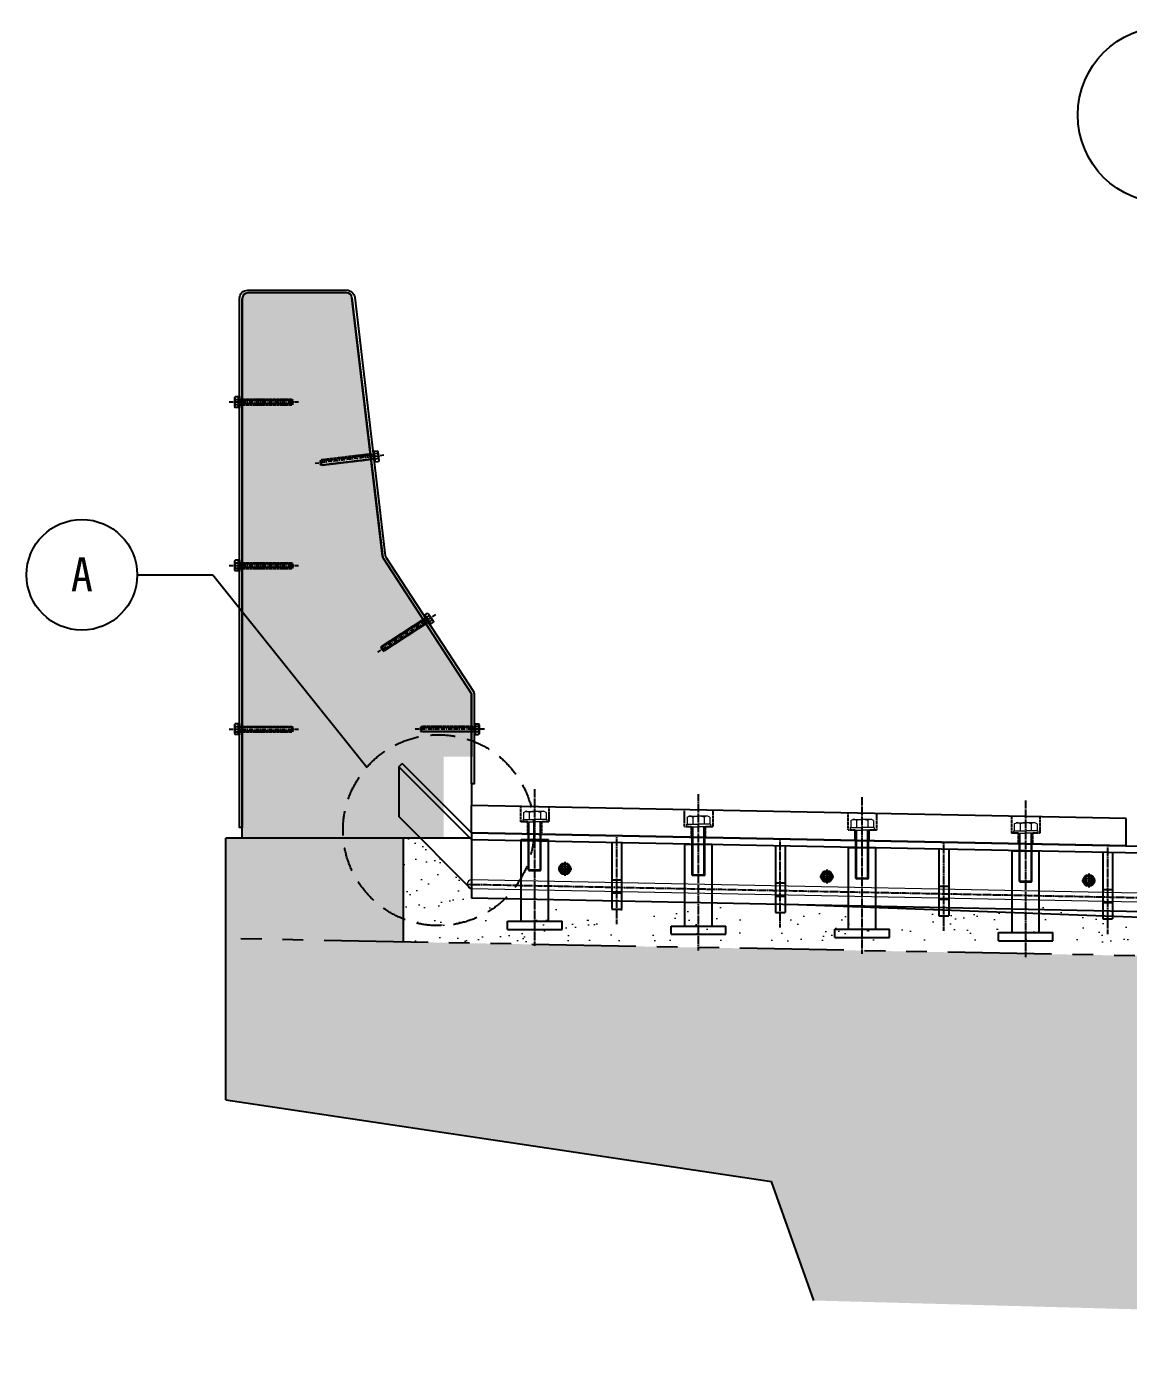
# Model space of a CAD drawing. Header units: inches. Extents: x 1408883 to 1428975, y -49105 to -40709.
# Drawn here: x 1408883 to 1410565, y -44675 to -42647 of the extents above; entities that cross this region are included whole.
import ezdxf
from ezdxf.enums import TextEntityAlignment as Align

# ---------------------------------------------------------------- set-up
doc = ezdxf.new("R2010")
doc.units = ezdxf.units.IN
doc.header["$LTSCALE"] = 5
doc.header["$MEASUREMENT"] = 0
for name, pattern in [('CENTER', [2, 1.25, -0.25, 0.25, -0.25]), ('CXB001', [3.1, 1.25, -0.2, 0.2, -0.2, 1.25]), ('DASHDOTX2', [2, 1, -0.5, 0, -0.5]), ('HIDDEN', [0.375, 0.25, -0.125]), ('PHANTOM', [63.5, 31.75, -6.35, 6.35, -6.35, 6.35, -6.35])]:
    doc.linetypes.add(name, pattern=pattern)
doc.layers.get('0').update_dxf_attribs({"linetype": 'CONTINUOUS'})
for name, color, linetype, lineweight in [('A-MKXS-MAK2', 3, 'DASHDOTX2', 25), ('A-MKXS-TEXT2', 7, 'CONTINUOUS', 25), ('A-XXXX-SYMB', 7, 'CONTINUOUS', 25), ('BOLT', 252, 'CONTINUOUS', 5)]:
    doc.layers.add(name, color=color, linetype=linetype, lineweight=lineweight)
for name, color, linetype in [('A-XXXX-SOLD', 252, 'CONTINUOUS'), ('CSB-05-02-01-S03-CS-CONC', 4, 'CONTINUOUS'), ('CSB-05-02-01-S03-CX-CENT', 1, 'CXB001'), ('CSB-05-02-01-S03-CX-MIS3', 3, 'CONTINUOUS'), ('HEACH', 4, 'CONTINUOUS'), ('일점쇄선', 1, 'CENTER')]:
    doc.layers.add(name, color=color, linetype=linetype)
doc.styles.add('돋움체', font='')
doc.styles.get('돋움체').set_extended_font_data('DotumChe')

# ---------------------------------------------------------------- blocks, each defined once
blk = doc.blocks.new('adsfafd')
at = {"color": 0, "ltscale": 2}
for p, q in [((-9297, 31597), (-9247, 31597)), ((-9297, 31447), (-9297, 31597)), ((-9247, 31447), (-9247, 31597)), ((-9322, 31432), (-9322, 31447)), ((-9322, 31447), (-9222, 31447)), ((-9222, 31432), (-9222, 31447)), ((-9322, 31432), (-9222, 31432))]:
    blk.add_line(p, q, dxfattribs=at)

msp = doc.modelspace()

# ---------------------------------------------------------------- hatches: boundary and pattern name
at = {"layer": 'A-XXXX-SOLD'}
msp.add_hatch(color=256, dxfattribs=at).paths.add_polyline_path([(1409212, -43871.1), (1409212, -43887.8), (1409519.7, -43887.8), (1409519.7, -43879.5), (1409519.7, -43762.8), (1409562, -43762.8), (1409562, -43725.3), (1409485.8, -43725.3), (1409484.5, -43724.1), (1409484.5, -43718.2), (1409485.8, -43717), (1409562, -43717), (1409562, -43668.2, 0.145099), (1409561.4, -43665.9), (1409492.7, -43560.2), (1409428.7, -43601.8), (1409427, -43601.4), (1409423.8, -43596.5), (1409424.2, -43594.8), (1409488.1, -43553.3), (1409427.7, -43460.3), (1409426.6, -43458.6), (1409408.9, -43309.1), (1409333.2, -43318.1), (1409331.8, -43317), (1409331.1, -43311.2), (1409332.2, -43309.8), (1409407.9, -43300.8), (1409379.6, -43061.8, 0.380058), (1409371.3, -43054.5), (1409220.4, -43054.5, 0.414214), (1409212, -43062.8)])
h = msp.add_hatch(color=256, dxfattribs=at)
h.dxf.hatch_style = 1
h.paths.add_polyline_path([(1413939.9, -44367), (1413939.9, -44176.8), (1412375.5, -44101.4), (1409457.5, -44046.1), (1409457.5, -44010.8, -0.283486), (1409366.5, -43887.8), (1409187, -43887.8), (1409187, -44287.2), (1410020.4, -44412.2), (1410084.8, -44594), (1413041.8, -44674.9), (1413106.6, -44492)])
h.paths.add_polyline_path([(1409457.5, -43887.8), (1409366.5, -43887.8, 0.283486), (1409457.5, -44010.8)])
h.paths.add_polyline_path([(1413939.9, -43977.2), (1413669.4, -43971.4), (1413669.4, -44125.9), (1412421.9, -44102.2), (1412421.9, -44103.6), (1413939.9, -44176.8)], flags=17)
at = {"layer": 'BOLT'}
h = msp.add_hatch(dxfattribs=at)
h.set_pattern_fill('AR-SAND', color=1, scale=24.948364)
h.set_pattern_definition([(37.5, (1444286.733, -139465.316), (-1.571581, 48.0711), [0, -37.921513, 0, -42.412218, 0, -40.541091]), (7.5, (1444286.733, -139465.316), (44.153033, 70.407926), [0, -20.457658, 0, -34.179258, 0, -13.097891]), (327.5, (1444256.047, -139465.316), (77.692743, 0.141184), [0, -12.474182, 0, -44.907054, 0, -58.628654]), (317.5, (1444256.05, -139465.316), (74.99794, 21.89657), [0, -6.237091, 0, -29.439069, 0, -33.680291])])
h.paths.add_polyline_path([(1409812.9, -44027), (1409771.2, -44027), (1409771.2, -44014.5), (1409792, -44014.5), (1409792, -43992.8), (1409719.5, -43992.8), (1409719.5, -43999.5, -1), (1409706.2, -43999.5), (1409706.2, -43992.8), (1409633.7, -43992.8), (1409633.7, -44014.5), (1409654.5, -44014.5), (1409654.5, -44027), (1409612.9, -44027), (1409612.9, -44046.1), (1409812.9, -44046.1)])
h.paths.add_polyline_path([(1409971.2, -44014.5), (1409992, -44014.5), (1409992, -43992.8), (1409919.5, -43992.8), (1409919.5, -43999.5, -1), (1409906.2, -43999.5), (1409906.2, -43992.8), (1409833.7, -43992.8), (1409833.7, -44014.5), (1409854.5, -44014.5), (1409854.5, -44027), (1409812.9, -44027), (1409812.9, -44046.1), (1410012.9, -44046.1), (1410012.9, -44027), (1409971.2, -44027)])
h.paths.add_polyline_path([(1410171.2, -44014.5), (1410192, -44014.5), (1410192, -43992.8), (1410119.5, -43992.8), (1410119.5, -43999.5, -1), (1410106.2, -43999.5), (1410106.2, -43992.8), (1410033.7, -43992.8), (1410033.7, -44014.5), (1410054.5, -44014.5), (1410054.5, -44027), (1410012.9, -44027), (1410012.9, -44046.1), (1410212.9, -44046.1), (1410212.9, -44027), (1410171.2, -44027)])
h.paths.add_polyline_path([(1410371.2, -44014.5), (1410392, -44014.5), (1410392, -43992.8), (1410319.5, -43992.8), (1410319.5, -43999.5, -1), (1410306.2, -43999.5), (1410306.2, -43992.8), (1410233.7, -43992.8), (1410233.7, -44014.5), (1410254.5, -44014.5), (1410254.5, -44027), (1410212.9, -44027), (1410212.9, -44046.1), (1410412.9, -44046.1), (1410412.9, -44027), (1410371.2, -44027)])
h.paths.add_polyline_path([(1410612.9, -44027), (1410571.2, -44027), (1410571.2, -44014.5), (1410592, -44014.5), (1410592, -43992.8), (1410519.5, -43992.8), (1410519.5, -43999.5, -1), (1410506.2, -43999.5), (1410506.2, -43992.8), (1410433.7, -43992.8), (1410433.7, -44014.5), (1410454.5, -44014.5), (1410454.5, -44027), (1410412.9, -44027), (1410412.9, -44046.1), (1410612.9, -44046.1)])
h.paths.add_polyline_path([(1410771.2, -44014.5), (1410792, -44014.5), (1410792, -43992.8), (1410719.5, -43992.8), (1410719.5, -43999.5, -1), (1410706.2, -43999.5), (1410706.2, -43992.8), (1410633.7, -43992.8), (1410633.7, -44014.5), (1410654.5, -44014.5), (1410654.5, -44027), (1410612.9, -44027), (1410612.9, -44046.1), (1410812.9, -44046.1), (1410812.9, -44027), (1410771.2, -44027)])
h.paths.add_polyline_path([(1410971.2, -44014.5), (1410992, -44014.5), (1410992, -43992.8), (1410919.5, -43992.8), (1410919.5, -43999.5, -1), (1410906.2, -43999.5), (1410906.2, -43992.8), (1410833.7, -43992.8), (1410833.7, -44014.5), (1410854.5, -44014.5), (1410854.5, -44027), (1410812.9, -44027), (1410812.9, -44046.1), (1411012.9, -44046.1), (1411012.9, -44027), (1410971.2, -44027)])
h.paths.add_polyline_path([(1411171.2, -44014.5), (1411192, -44014.5), (1411192, -43992.8), (1411119.5, -43992.8), (1411119.5, -43999.5, -1), (1411106.2, -43999.5), (1411106.2, -43992.8), (1411033.7, -43992.8), (1411033.7, -44014.5), (1411054.5, -44014.5), (1411054.5, -44027), (1411012.9, -44027), (1411012.9, -44046.1), (1411212.9, -44046.1), (1411212.9, -44027), (1411171.2, -44027)])
edge = h.paths.add_edge_path()
edge.add_line((1409562, -43965.8), (1409484.1, -43887.8))
edge.add_line((1409484.1, -43887.8), (1409457.5, -43887.8))
edge.add_line((1409457.5, -43887.8), (1409457.5, -44046.1))
edge.add_line((1409457.5, -44046.1), (1409612.9, -44046.1))
edge.add_line((1409612.9, -44046.1), (1409612.9, -44027))
edge.add_line((1409612.9, -44027), (1409571.2, -44027))
edge.add_line((1409571.2, -44027), (1409571.2, -44014.5))
edge.add_line((1409571.2, -44014.5), (1409592, -44014.5))
edge.add_line((1409592, -44014.5), (1409592, -43992.8))
edge.add_line((1409592, -43992.8), (1409562, -43992.8))
edge.add_arc((1409562, -43986.1), 6.67, 90, 270, ccw=False)
edge.add_line((1409562, -43979.5), (1409562, -43965.8))

# ---------------------------------------------------------------- linework, layer by layer
at = {"color": 0, "ltscale": 0.1}
for p, q in [((1409451, -43778.4), (1409456, -43773.4)), ((1409562, -43889.5), (1409451, -43778.4)), ((1409562, -43879.5), (1409456, -43773.4))]:
    msp.add_line(p, q, dxfattribs=at)
at = {"color": 2, "ltscale": 0.1}
for p, q in [((1409451, -43778.4), (1409451, -43854.7)), ((1409562, -43965.8), (1409451, -43854.7)), ((1413939.9, -44131), (1410046.5, -43989.1))]:
    msp.add_line(p, q, dxfattribs=at)
at = {"color": 4}
for p, q in [((1409776.3, -43893.7), (1409776.3, -43996)), ((1409791.3, -43894), (1409791.3, -43996)), ((1410026.2, -43898.7), (1410026.2, -44001)), ((1410041.2, -43899), (1410041.2, -44001)), ((1410276, -43903.7), (1410276, -44006)), ((1410291, -43904), (1410291, -44006)), ((1410526.2, -43908.7), (1410526.2, -44011)), ((1410541.2, -43909), (1410541.2, -44011)), ((1409776.3, -43951), (1409791.3, -43951)), ((1409776.3, -43971), (1409791.3, -43971)), ((1410026.2, -43956), (1410041.2, -43956)), ((1410276, -43961), (1410291, -43961)), ((1410526.2, -43966), (1410541.2, -43966)), ((1410026.2, -43976), (1410041.2, -43976)), ((1410276, -43981), (1410291, -43981)), ((1410526.2, -43986), (1410541.2, -43986)), ((1409776.3, -43996), (1409791.3, -43996)), ((1410026.2, -44001), (1410041.2, -44001)), ((1410276, -44006), (1410291, -44006)), ((1410526.2, -44011), (1410541.2, -44011))]:
    msp.add_line(p, q, dxfattribs=at)
at = {"color": 6, "linetype": 'HIDDEN', "ltscale": 30}
msp.add_circle((1409511.7, -43875.4), 145.8, dxfattribs=at)
at = {"layer": 'A-MKXS-MAK2', "linetype": 'Continuous'}
for p, q in [((1409051.6, -43485.2), (1409166.9, -43485.2)), ((1409166.9, -43485.2), (1409402.3, -43779.1))]:
    msp.add_line(p, q, dxfattribs=at)
msp.add_circle((1408967.1, -43485.2), 84.5, dxfattribs=at)
at = {"layer": 'A-XXXX-SYMB'}
msp.add_circle((1410622.9, -42782.5), 135, dxfattribs=at)
at = {"layer": 'BOLT', "linetype": 'ByBlock'}
for p, q in [((1409641.4, -43848.4), (1409644.5, -43846.6)), ((1409641.4, -43848.4), (1409641.4, -43859.1)), ((1409644.5, -43846.6), (1409650, -43846.6)), ((1409650, -43846.6), (1409658.7, -43846.6)), ((1409650, -43848.4), (1409650, -43859.1)), ((1409667.4, -43846.6), (1409658.7, -43846.6)), ((1409672.9, -43846.6), (1409667.4, -43846.6)), ((1409667.4, -43848.4), (1409667.4, -43859.1)), ((1409676, -43848.4), (1409672.9, -43846.6)), ((1409676, -43848.4), (1409676, -43859.1)), ((1409640.4, -43859.1), (1409640.4, -43862.8)), ((1409640.4, -43859.1), (1409658.7, -43859.1)), ((1409640.4, -43862.8), (1409658.7, -43862.8)), ((1409648.7, -43936.1), (1409648.7, -43862.8)), ((1409650.4, -43937.8), (1409650.4, -43862.8)), ((1409677, -43859.1), (1409658.7, -43859.1)), ((1409677, -43862.8), (1409658.7, -43862.8)), ((1409667, -43937.8), (1409667, -43862.8)), ((1409668.7, -43936.1), (1409668.7, -43862.8)), ((1409677, -43859.1), (1409677, -43862.8)), ((1409890.4, -43866.4), (1409890.4, -43870.2)), ((1409890.4, -43866.4), (1409908.7, -43866.4)), ((1409890.4, -43870.2), (1409908.7, -43870.2)), ((1409891.4, -43855.7), (1409894.5, -43853.9)), ((1409891.4, -43855.7), (1409891.4, -43866.4)), ((1409894.5, -43853.9), (1409900, -43853.9)), ((1409898.7, -43943.5), (1409898.7, -43870.2)), ((1409900, -43853.9), (1409908.7, -43853.9)), ((1409900, -43855.7), (1409900, -43866.4)), ((1409900.4, -43945.2), (1409900.4, -43870.2)), ((1409917.4, -43853.9), (1409908.7, -43853.9)), ((1409927, -43866.4), (1409908.7, -43866.4)), ((1409927, -43870.2), (1409908.7, -43870.2)), ((1409917, -43945.2), (1409917, -43870.2)), ((1409922.9, -43853.9), (1409917.4, -43853.9)), ((1409917.4, -43855.7), (1409917.4, -43866.4)), ((1409918.7, -43943.5), (1409918.7, -43870.2)), ((1409926, -43855.7), (1409922.9, -43853.9)), ((1409926, -43855.7), (1409926, -43866.4)), ((1409927, -43866.4), (1409927, -43870.2)), ((1410140.4, -43871.4), (1410140.4, -43875.1)), ((1410140.4, -43871.4), (1410158.7, -43871.4)), ((1410141.4, -43860.7), (1410144.5, -43858.9)), ((1410141.4, -43860.7), (1410141.4, -43871.4)), ((1410144.5, -43858.9), (1410150, -43858.9)), ((1410150, -43858.9), (1410158.7, -43858.9)), ((1410150, -43860.7), (1410150, -43871.4)), ((1410167.4, -43858.9), (1410158.7, -43858.9)), ((1410177, -43871.4), (1410158.7, -43871.4)), ((1410172.9, -43858.9), (1410167.4, -43858.9)), ((1410167.4, -43860.7), (1410167.4, -43871.4)), ((1410176, -43860.7), (1410172.9, -43858.9)), ((1410176, -43860.7), (1410176, -43871.4)), ((1410177, -43871.4), (1410177, -43875.1)), ((1410391, -43865.7), (1410394.2, -43863.9)), ((1410391, -43865.7), (1410391, -43876.4)), ((1410394.2, -43863.9), (1410399.7, -43863.9)), ((1410399.7, -43863.9), (1410408.4, -43863.9)), ((1410399.7, -43865.7), (1410399.7, -43876.4)), ((1410417, -43863.9), (1410408.4, -43863.9)), ((1410422.5, -43863.9), (1410417, -43863.9)), ((1410417, -43865.7), (1410417, -43876.4)), ((1410425.7, -43865.7), (1410422.5, -43863.9)), ((1410425.7, -43865.7), (1410425.7, -43876.4)), ((1410140.4, -43875.1), (1410158.7, -43875.1)), ((1410148.7, -43948.5), (1410148.7, -43875.1)), ((1410150.4, -43950.1), (1410150.4, -43875.1)), ((1410177, -43875.1), (1410158.7, -43875.1)), ((1410167, -43950.1), (1410167, -43875.1)), ((1410168.7, -43948.5), (1410168.7, -43875.1)), ((1410390, -43876.4), (1410390, -43880.1)), ((1410390, -43876.4), (1410408.4, -43876.4)), ((1410390, -43880.1), (1410408.4, -43880.1)), ((1410398.4, -43953.4), (1410398.4, -43880.1)), ((1410400, -43955.1), (1410400, -43880.1)), ((1410426.7, -43876.4), (1410408.4, -43876.4)), ((1410426.7, -43880.1), (1410408.4, -43880.1)), ((1410416.7, -43955.1), (1410416.7, -43880.1)), ((1410418.4, -43953.4), (1410418.4, -43880.1)), ((1410426.7, -43876.4), (1410426.7, -43880.1)), ((1409648.7, -43936.1), (1409650.4, -43937.8)), ((1409668.7, -43936.1), (1409648.7, -43936.1)), ((1409667, -43937.8), (1409650.4, -43937.8)), ((1409667, -43937.8), (1409668.7, -43936.1)), ((1409898.7, -43943.5), (1409900.4, -43945.2)), ((1409918.7, -43943.5), (1409898.7, -43943.5)), ((1409917, -43945.2), (1409900.4, -43945.2)), ((1409917, -43945.2), (1409918.7, -43943.5)), ((1410148.7, -43948.5), (1410150.4, -43950.1)), ((1410168.7, -43948.5), (1410148.7, -43948.5)), ((1410167, -43950.1), (1410150.4, -43950.1)), ((1410167, -43950.1), (1410168.7, -43948.5)), ((1410398.4, -43953.4), (1410400, -43955.1)), ((1410418.4, -43953.4), (1410398.4, -43953.4)), ((1410416.7, -43955.1), (1410418.4, -43953.4)), ((1410416.7, -43955.1), (1410400, -43955.1))]:
    msp.add_line(p, q, dxfattribs=at)
at = {"layer": 'BOLT', "color": 5}
msp.add_lwpolyline([(1409562, -43964.6), (1413559.2, -44044.3, 1), (1413559.2, -44031), (1409562, -43951.3, 1)], format="xyb", close=True, dxfattribs=at)
at = {"layer": 'BOLT', "linetype": 'ByBlock'}
for centre, radius, start, end in [((1409645.7, -43852.6), 6.06, 44.3853, 104.3853), ((1409658.7, -43868.1), 21.5, 90, 113.7477), ((1409650, -43848.4), 2.842170943040401e-13, 270, 358.7706), ((1409658.7, -43868.1), 21.5, 66.2523, 90), ((1409671.7, -43852.6), 6.06, 75.6147, 135.6147), ((1409667.4, -43848.4), 2.842170943040401e-13, 181.2294, 270), ((1409895.7, -43860), 6.06, 44.3853, 104.3853), ((1409908.7, -43875.4), 21.5, 90, 113.7477), ((1409900, -43855.7), 2.842170943040401e-13, 270, 358.7706), ((1409908.7, -43875.4), 21.5, 66.2523, 90), ((1409921.7, -43860), 6.06, 75.6147, 135.6147), ((1409917.4, -43855.7), 2.842170943040401e-13, 181.2294, 270), ((1410145.7, -43864.9), 6.06, 44.3853, 104.3853), ((1410158.7, -43880.4), 21.5, 90, 113.7477), ((1410150, -43860.7), 2.842170943040401e-13, 270, 358.7706), ((1410158.7, -43880.4), 21.5, 66.2523, 90), ((1410171.7, -43864.9), 6.06, 75.6147, 135.6147), ((1410167.4, -43860.7), 2.842170943040401e-13, 181.2294, 270), ((1410395.4, -43869.9), 6.06, 44.3853, 104.3853), ((1410408.4, -43885.4), 21.5, 90, 113.7477), ((1410399.7, -43865.7), 2.842170943040401e-13, 270, 358.7706), ((1410408.4, -43885.4), 21.5, 66.2523, 90), ((1410421.3, -43869.9), 6.06, 75.6147, 135.6147), ((1410417, -43865.7), 2.842170943040401e-13, 181.2294, 270)]:
    msp.add_arc(centre, radius, start, end, dxfattribs=at)
at = {"layer": 'CSB-05-02-01-S03-CS-CONC'}
for p, q in [((1409212, -43887.8), (1409212, -43062.8)), ((1409371.3, -43054.5), (1409220.4, -43054.5)), ((1409379.6, -43061.8), (1409426.6, -43458.6)), ((1409426.6, -43458.6), (1409562, -43667)), ((1409562, -43667), (1409562, -43762.8)), ((1409562, -43804.5), (1409562, -43837.8)), ((1410561.8, -43857.7), (1409562, -43837.8)), ((1409562, -43879.5), (1409562, -43837.8)), ((1410561.8, -43899.4), (1410561.8, -43857.7)), ((1409562, -43887.8), (1409187, -43887.8)), ((1409187, -44287.2), (1409187, -43887.8)), ((1410561.8, -43899.4), (1409562, -43879.5)), ((1409562, -43879.5), (1410561.8, -43899.4)), ((1409187, -44287.2), (1410020.4, -44412.2)), ((1410084.8, -44594), (1410020.4, -44412.2))]:
    msp.add_line(p, q, dxfattribs=at)
at = {"layer": 'CSB-05-02-01-S03-CS-CONC', "color": 6}
for p, q in [((1409562, -43879.5), (1413564.9, -43959.2)), ((1409562, -43879.5), (1409562, -43926)), ((1409562, -43889.5), (1413564.9, -43969.2)), ((1409562, -43889.5), (1409562, -43979.5)), ((1413564.9, -44059.2), (1409562, -43979.5))]:
    msp.add_line(p, q, dxfattribs=at)
at = {"layer": 'CSB-05-02-01-S03-CS-CONC'}
msp.add_lwpolyline([(1409562, -43804.5), (1409562, -43668.2, 0.145099), (1409561.4, -43665.9), (1409427.7, -43460.3, -0.115097), (1409426.4, -43456.7), (1409379.6, -43061.8, 0.380058), (1409371.3, -43054.5), (1409220.4, -43054.5, 0.414214), (1409212, -43062.8), (1409212, -43871.1), (1409207.9, -43871.1), (1409207.9, -43062.8, -0.414214), (1409220.4, -43050.3), (1409371.3, -43050.3, -0.380058), (1409383.7, -43061.3), (1409430.5, -43456.2, 0.115097), (1409431.2, -43458), (1409564.9, -43663.7, -0.145099), (1409566.2, -43668.2), (1409566.2, -43804.5)], format="xyb", close=True, dxfattribs=at)
for centre, start, end in [((1409220.4, -43062.8), 90, 180), ((1409371.3, -43062.8), 6.7612, 90)]:
    msp.add_arc(centre, 8.33, start, end, dxfattribs=at)
at = {"layer": 'CSB-05-02-01-S03-CX-CENT', "linetype": 'CENTER'}
for p, q in [((1409192, -43221.1), (1409297.9, -43221.1)), ((1409428.3, -43302.6), (1409323.2, -43315.1)), ((1409192, -43471.1), (1409297.9, -43471.1)), ((1409507.2, -43545.9), (1409418.4, -43603.5)), ((1409192, -43721.1), (1409297.9, -43721.1)), ((1409582, -43721.1), (1409476.2, -43721.1))]:
    msp.add_line(p, q, dxfattribs=at)
at = {"layer": 'CSB-05-02-01-S03-CX-CENT'}
for p, q in [((1409658.7, -44052), (1409658.7, -43812.8)), ((1409908.7, -44059.3), (1409908.7, -43820.2)), ((1410158.7, -44064.3), (1410158.7, -43825.1)), ((1410408.4, -44069.3), (1410408.4, -43830.1)), ((1409783.8, -44019), (1409783.8, -43885.7)), ((1410033.7, -44024), (1410033.7, -43890.7)), ((1410283.5, -44029), (1410283.5, -43895.7)), ((1410533.7, -44034), (1410533.7, -43900.6)), ((1409554.2, -43958), (1413572.7, -44037.7))]:
    msp.add_line(p, q, dxfattribs=at)
at = {"layer": 'CSB-05-02-01-S03-CX-MIS3'}
for p, q in [((1409200.4, -43214.3), (1409201.1, -43213)), ((1409200.4, -43214.3), (1409200.4, -43228)), ((1409206.2, -43213), (1409201.1, -43213)), ((1409201.1, -43217.1), (1409206.2, -43217.1)), ((1409206.2, -43212.4), (1409206.2, -43229.9)), ((1409206.2, -43212.4), (1409207.9, -43212.4)), ((1409206.2, -43229.3), (1409206.2, -43213)), ((1409207.9, -43212.4), (1409207.9, -43229.9)), ((1409289.5, -43218.2), (1409207.9, -43218.2)), ((1409289.5, -43224.1), (1409207.9, -43224.1)), ((1409200.4, -43228), (1409201.1, -43229.3)), ((1409201.1, -43225.2), (1409206.2, -43225.2)), ((1409206.2, -43229.3), (1409201.1, -43229.3)), ((1409206.2, -43229.9), (1409207.9, -43229.9)), ((1409331.1, -43311.2), (1409412.2, -43301.6)), ((1409413.2, -43295.6), (1409411.5, -43295.8)), ((1409411.5, -43295.8), (1409413.6, -43313.2)), ((1409413.2, -43295.6), (1409415.2, -43313)), ((1409413.2, -43296.2), (1409418.3, -43295.6)), ((1409415.1, -43312.4), (1409413.2, -43296.2)), ((1409418.8, -43299.6), (1409413.7, -43300.2)), ((1409419.2, -43296.8), (1409418.3, -43295.6)), ((1409419.2, -43296.8), (1409420.8, -43310.4)), ((1409331.8, -43317), (1409412.9, -43307.4)), ((1409415.2, -43313), (1409413.6, -43313.2)), ((1409419.7, -43307.7), (1409414.7, -43308.3)), ((1409415.1, -43312.4), (1409420.2, -43311.8)), ((1409420.8, -43310.4), (1409420.2, -43311.8)), ((1409200.4, -43464.3), (1409201.1, -43463)), ((1409200.4, -43464.3), (1409200.4, -43478)), ((1409206.2, -43463), (1409201.1, -43463)), ((1409201.1, -43467.1), (1409206.2, -43467.1)), ((1409206.2, -43462.4), (1409206.2, -43479.9)), ((1409206.2, -43462.4), (1409207.9, -43462.4)), ((1409206.2, -43479.3), (1409206.2, -43463)), ((1409207.9, -43462.4), (1409207.9, -43479.9)), ((1409289.5, -43468.2), (1409207.9, -43468.2)), ((1409200.4, -43478), (1409201.1, -43479.3)), ((1409201.1, -43475.2), (1409206.2, -43475.2)), ((1409206.2, -43479.3), (1409201.1, -43479.3)), ((1409206.2, -43479.9), (1409207.9, -43479.9)), ((1409289.5, -43474.1), (1409207.9, -43474.1)), ((1409490.5, -43546.2), (1409489.1, -43547.1)), ((1409489.1, -43547.1), (1409498.6, -43561.8)), ((1409490.5, -43546.2), (1409500, -43560.9)), ((1409490.8, -43546.7), (1409495.1, -43544)), ((1409499.7, -43560.4), (1409490.8, -43546.7)), ((1409497.3, -43547.4), (1409493, -43550.2)), ((1409496.4, -43544.6), (1409495.1, -43544)), ((1409496.4, -43544.6), (1409503.9, -43556.2)), ((1409423.8, -43596.5), (1409492.3, -43552)), ((1409427, -43601.4), (1409495.5, -43556.9)), ((1409501.8, -43554.2), (1409497.5, -43557)), ((1409500, -43560.9), (1409498.6, -43561.8)), ((1409499.7, -43560.4), (1409504, -43557.6)), ((1409503.9, -43556.2), (1409504, -43557.6)), ((1409200.4, -43714.3), (1409201.1, -43713)), ((1409200.4, -43714.3), (1409200.4, -43728)), ((1409200.4, -43728), (1409201.1, -43729.3)), ((1409206.2, -43713), (1409201.1, -43713)), ((1409201.1, -43717.1), (1409206.2, -43717.1)), ((1409201.1, -43725.2), (1409206.2, -43725.2)), ((1409206.2, -43729.3), (1409201.1, -43729.3)), ((1409206.2, -43712.4), (1409206.2, -43729.9)), ((1409206.2, -43712.4), (1409207.9, -43712.4)), ((1409206.2, -43729.3), (1409206.2, -43713)), ((1409206.2, -43729.9), (1409207.9, -43729.9)), ((1409207.9, -43712.4), (1409207.9, -43729.9)), ((1409289.5, -43718.2), (1409207.9, -43718.2)), ((1409289.5, -43724.1), (1409207.9, -43724.1)), ((1409484.5, -43718.2), (1409566.2, -43718.2)), ((1409484.5, -43724.1), (1409566.2, -43724.1)), ((1409567.9, -43712.4), (1409566.2, -43712.4)), ((1409566.2, -43712.4), (1409566.2, -43729.9)), ((1409567.9, -43729.9), (1409566.2, -43729.9)), ((1409567.9, -43712.4), (1409567.9, -43729.9)), ((1409567.9, -43713), (1409573, -43713)), ((1409567.9, -43729.3), (1409567.9, -43713)), ((1409573, -43717.1), (1409567.9, -43717.1)), ((1409573, -43725.2), (1409567.9, -43725.2)), ((1409567.9, -43729.3), (1409573, -43729.3)), ((1409573.7, -43714.3), (1409573, -43713)), ((1409573.7, -43728), (1409573, -43729.3)), ((1409573.7, -43714.3), (1409573.7, -43728))]:
    msp.add_line(p, q, dxfattribs=at)
at = {"layer": 'CSB-05-02-01-S03-CX-MIS3', "linetype": 'HIDDEN'}
for p, q in [((1409207.9, -43217), (1409288.3, -43217)), ((1409288.3, -43225.3), (1409288.3, -43217)), ((1409288.3, -43217), (1409289.5, -43218.2)), ((1409289.5, -43224.1), (1409288.3, -43225.3)), ((1409289.5, -43224.1), (1409289.5, -43218.2)), ((1409207.9, -43225.3), (1409288.3, -43225.3)), ((1409412, -43300.3), (1409332.2, -43309.8)), ((1409332.2, -43309.8), (1409331.1, -43311.2)), ((1409331.8, -43317), (1409331.1, -43311.2)), ((1409331.8, -43317), (1409333.2, -43318.1)), ((1409333.2, -43318.1), (1409332.2, -43309.8)), ((1409413, -43308.6), (1409333.2, -43318.1)), ((1409207.9, -43467), (1409288.3, -43467)), ((1409288.3, -43475.3), (1409288.3, -43467)), ((1409288.3, -43467), (1409289.5, -43468.2)), ((1409289.5, -43474.1), (1409289.5, -43468.2)), ((1409207.9, -43475.3), (1409288.3, -43475.3)), ((1409289.5, -43474.1), (1409288.3, -43475.3)), ((1409491.6, -43551), (1409424.2, -43594.8)), ((1409496.1, -43558), (1409428.7, -43601.8)), ((1409424.2, -43594.8), (1409423.8, -43596.5)), ((1409427, -43601.4), (1409423.8, -43596.5)), ((1409428.7, -43601.8), (1409424.2, -43594.8)), ((1409427, -43601.4), (1409428.7, -43601.8)), ((1409207.9, -43717), (1409288.3, -43717)), ((1409207.9, -43725.3), (1409288.3, -43725.3)), ((1409288.3, -43725.3), (1409288.3, -43717)), ((1409288.3, -43717), (1409289.5, -43718.2)), ((1409289.5, -43724.1), (1409288.3, -43725.3)), ((1409289.5, -43724.1), (1409289.5, -43718.2)), ((1409485.8, -43717), (1409484.5, -43718.2)), ((1409484.5, -43724.1), (1409484.5, -43718.2)), ((1409484.5, -43724.1), (1409485.8, -43725.3)), ((1409566.2, -43717), (1409485.8, -43717)), ((1409485.8, -43725.3), (1409485.8, -43717)), ((1409566.2, -43725.3), (1409485.8, -43725.3)), ((1409637, -43839.3), (1409637, -43862.8)), ((1409680.4, -43840.2), (1409680.4, -43862.8)), ((1409887, -43844.3), (1409887, -43870.2)), ((1409930.4, -43845.2), (1409930.4, -43870.2)), ((1410137, -43849.3), (1410137, -43875.1)), ((1410180.4, -43850.1), (1410180.4, -43875.1)), ((1409647.9, -43862.8), (1409637, -43862.8)), ((1409647.9, -43879.5), (1409647.9, -43862.8)), ((1409680.4, -43862.8), (1409669.5, -43862.8)), ((1409669.5, -43879.5), (1409669.5, -43862.8)), ((1409897.9, -43870.2), (1409887, -43870.2)), ((1409897.9, -43886.8), (1409897.9, -43870.2)), ((1409930.4, -43870.2), (1409919.5, -43870.2)), ((1409919.5, -43886.8), (1409919.5, -43870.2)), ((1410386.7, -43854.2), (1410386.7, -43880.1)), ((1410430, -43855.1), (1410430, -43880.1)), ((1410147.9, -43875.1), (1410137, -43875.1)), ((1410147.9, -43891.8), (1410147.9, -43875.1)), ((1410180.4, -43875.1), (1410169.5, -43875.1)), ((1410169.5, -43891.8), (1410169.5, -43875.1)), ((1410397.5, -43880.1), (1410386.7, -43880.1)), ((1410397.5, -43896.8), (1410397.5, -43880.1)), ((1410430, -43880.1), (1410419.2, -43880.1)), ((1410419.2, -43896.8), (1410419.2, -43880.1))]:
    msp.add_line(p, q, dxfattribs=at)
at = {"layer": 'CSB-05-02-01-S03-CX-MIS3', "linetype": 'PHANTOM'}
for p, q in [((1409457.5, -43887.8), (1409457.5, -44046.1)), ((1413939.9, -44131), (1409187, -44041))]:
    msp.add_line(p, q, dxfattribs=at)
at = {"layer": 'CSB-05-02-01-S03-CX-MIS3'}
for centre, radius, start, end in [((1409203.5, -43215), 3.17, 180, 220.1307), ((1409211.9, -43221.1), 11.6, 159.3001, 200.6999), ((1409203.5, -43227.3), 3.17, 139.8693, 180), ((1409416.1, -43297.9), 3.17, 326.6266, 6.7573), ((1409408.5, -43305), 11.6, 346.0574, 27.4571), ((1409417.6, -43310.1), 3.17, 6.7573, 46.888), ((1409203.5, -43465), 3.17, 180, 220.1307), ((1409211.9, -43471.1), 11.6, 159.3001, 200.6999), ((1409203.5, -43477.3), 3.17, 139.8693, 180), ((1409494.2, -43547), 3.17, 352.8932, 33.0239), ((1409490.5, -43556.7), 11.6, 12.324, 53.7237), ((1409500.8, -43557.3), 3.17, 33.0239, 73.1546), ((1409203.5, -43715), 3.17, 180, 220.1307), ((1409211.9, -43721.1), 11.6, 159.3001, 200.6999), ((1409203.5, -43727.3), 3.17, 139.8693, 180), ((1409570.5, -43715), 3.17, 319.8693, 0), ((1409562.1, -43721.1), 11.6, 339.3001, 20.6999), ((1409570.5, -43727.3), 3.17, 0, 40.1307)]:
    msp.add_arc(centre, radius, start, end, dxfattribs=at)
at = {"layer": 'HEACH', "linetype": 'ByBlock'}
for points in [[(1409700.6, -43927.4), (1409696.5, -43934.5), (1409700.6, -43941.6), (1409708.8, -43941.6), (1409712.9, -43934.5), (1409708.8, -43927.4)], [(1410100.6, -43939.2), (1410096.5, -43946.3), (1410100.6, -43953.3), (1410108.8, -43953.3), (1410112.9, -43946.3), (1410108.8, -43939.2)], [(1410500.6, -43945.3), (1410496.5, -43952.4), (1410500.6, -43959.5), (1410508.8, -43959.5), (1410512.9, -43952.4), (1410508.8, -43945.3)]]:
    msp.add_lwpolyline(points, close=True, dxfattribs=at)
for centre, radius in [((1409704.7, -43934.5), 8.75), ((1409704.7, -43934.5), 7.08), ((1409704.7, -43934.5), 4.17), ((1410104.7, -43946.3), 8.75), ((1410104.7, -43946.3), 7.08), ((1410104.7, -43946.3), 4.17), ((1410504.7, -43952.4), 8.75), ((1410504.7, -43952.4), 7.08), ((1410504.7, -43952.4), 4.17)]:
    msp.add_circle(centre, radius, dxfattribs=at)
at = {"layer": '일점쇄선', "linetype": 'CENTER'}
for p, q in [((1409694.2, -43934.5), (1409715.2, -43934.5)), ((1409704.7, -43923.9), (1409704.7, -43945.1)), ((1410094.2, -43946.3), (1410115.2, -43946.3)), ((1410104.7, -43935.7), (1410104.7, -43956.9)), ((1410494.2, -43952.4), (1410515.2, -43952.4)), ((1410504.7, -43941.8), (1410504.7, -43963))]:
    msp.add_line(p, q, dxfattribs=at)

# ---------------------------------------------------------------- block references
at = {"color": 0, "xscale": 0.8333333333333334, "yscale": 0.8333333333333334, "zscale": 0.8333333333333334}
for p in [(1417385.4, -70220.3), (1417635.4, -70227.7), (1417885.4, -70232.6), (1418135, -70237.6)]:
    msp.add_blockref('adsfafd', p, dxfattribs=at)

# ---------------------------------------------------------------- texts
at = {"layer": 'A-MKXS-TEXT2', "style": '돋움체'}
msp.add_text('A', height=52, dxfattribs=at).set_placement((1408967.1, -43484.4), align=Align.MIDDLE)

doc.saveas('drawing.dxf')
